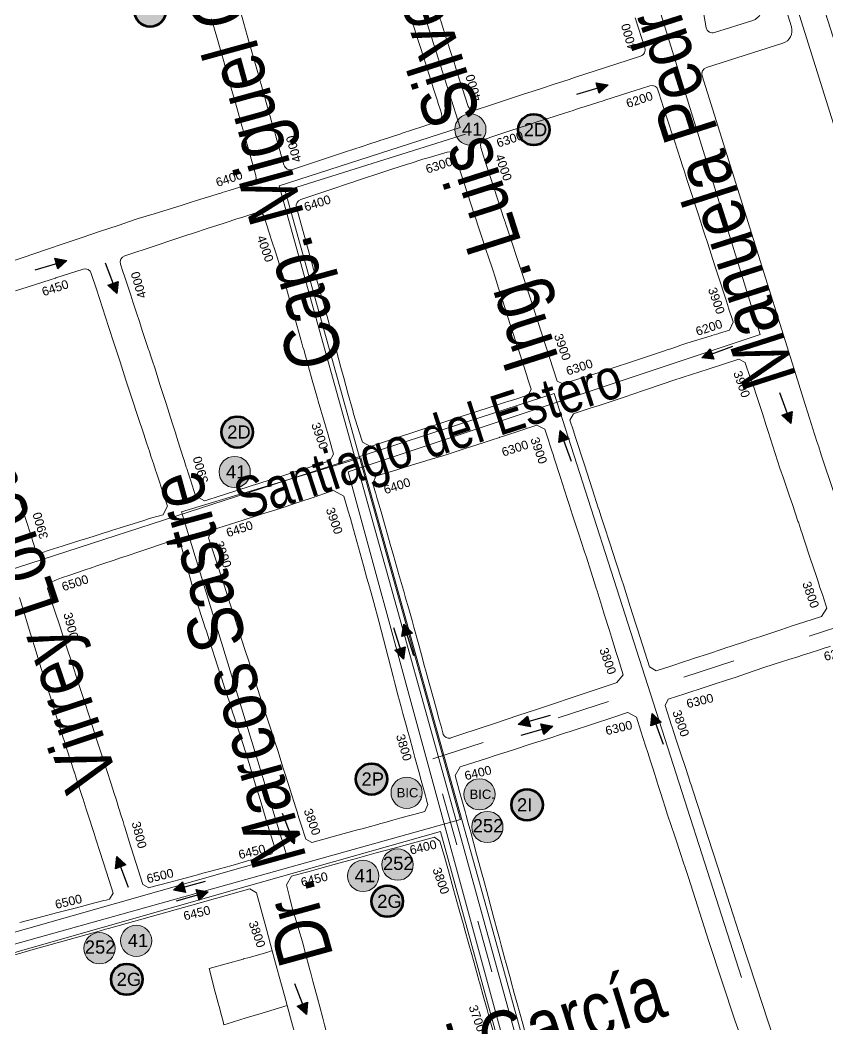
# Model space of a CAD drawing. Header units: millimetres. Extents: x 11558 to 23675, y 49449 to 61482.
# Drawn here: x 14321.8 to 14689.2, y 57278.1 to 57735.1 of the extents above; entities that cross this region are included whole.
import ezdxf

# ---------------------------------------------------------------- set-up
doc = ezdxf.new("R2010")
doc.units = ezdxf.units.MM
doc.linetypes.add('ACAD_ISO03W100', pattern=[30, 12, -18])
for name, color, linetype in [('0. plano base - nombres calles', 22, 'Continuous'), ('0. Plano Base - PLANO', 254, 'Continuous'), ('0. Plano base - sentido calles', 253, 'Continuous'), ('0. vias del tren', 252, 'VÍAS'), ('0.BARRIOS - DIVISIÓN', 12, 'ACAD_ISO03W100'), ('7. puesta en valor CC la lucila', 212, 'Continuous'), ('numeración', 7, 'Continuous')]:
    doc.layers.add(name, color=color, linetype=linetype)
for name, color, linetype, true_color in [('Linea 175', 7, 'Continuous', 0x1090da), ('Linea 252', 7, 'Continuous', 0x0d2f78), ('Linea 41 Munro', 7, 'Continuous', 0xa3a300), ('Linea 41 San Cristobal', 7, 'Continuous', 0xe67300)]:
    doc.layers.add(name, color=color, linetype=linetype, true_color=true_color)
doc.layers.add('Linea Bicentenario Original', color=7, linetype='Continuous', true_color=0x0000cc, transparency=0.5)
doc.layers.get('7. puesta en valor CC la lucila').off()
doc.styles.get("Standard").update_dxf_attribs({"font": 'arial.ttf'})
doc.linetypes.add('VÍAS', pattern='A,0.15,[130,ltypeshp.shx,S=0.25,R=0,X=0,Y=0],0.15', length=0.3)

# ---------------------------------------------------------------- blocks, each defined once
blk = doc.blocks.new('MANZANAS')
at = {"layer": '0. Plano Base - PLANO', "color": 0, "linetype": 'Continuous', "lineweight": 5}
for points in [[(5633372.49, 6179342.41), (5633673.31, 6179040.13)], [(5633779.68, 6178720.3), (5633749.08, 6178750.33), (5633731.1, 6178767.97), (5633724.76, 6178774.21), (5633708.19, 6178790.49), (5633698.47, 6178800.1), (5633694.9, 6178803.62), (5633687.54, 6178810.9), (5633681.94, 6178816.41), (5633680.51, 6178817.81), (5633679.68, 6178818.62), (5633678.08, 6178820.19), (5633677.09, 6178821.16), (5633674.91, 6178823.3), (5633669.51, 6178828.59), (5633665.05, 6178832.95), (5633662.88, 6178835.07), (5633660.38, 6178837.52), (5633660.21, 6178837.69), (5633653.36, 6178844.4), (5633653.29, 6178847.54), (5633658.89, 6178853.25), (5633665.73, 6178860.21), (5633668.77, 6178863.31), (5633672.86, 6178867.48), (5633676.14, 6178870.81), (5633679.51, 6178874.35), (5633685.25, 6178880.4), (5633691.59, 6178886.78), (5633693.74, 6178888.94), (5633696.69, 6178891.9), (5633698.35, 6178893.58), (5633700.85, 6178896.09), (5633703.63, 6178898.89), (5633705.88, 6178901.16), (5633706.84, 6178902.12), (5633707.77, 6178903.06)], [(5633666.72, 6178681.75), (5633662.66, 6178686.11), (5633655.81, 6178693.48), (5633652.81, 6178696.72), (5633649.21, 6178700.62), (5633648.27, 6178701.64), (5633642.63, 6178707.76), (5633642.46, 6178707.94), (5633642.28, 6178708.13), (5633637.53, 6178713.28), (5633635.37, 6178715.63), (5633632.4, 6178718.85), (5633629.66, 6178721.83), (5633628.86, 6178722.69), (5633622.01, 6178730.14), (5633616.02, 6178736.67), (5633615.48, 6178737.25), (5633614.91, 6178737.86), (5633608.46, 6178744.88), (5633601.48, 6178752.48), (5633598.55, 6178755.67), (5633596.18, 6178758.25), (5633594.89, 6178759.65), (5633588.1, 6178766.98), (5633583.34, 6178772.11), (5633583.51, 6178776.62), (5633592.73, 6178785.94), (5633595.29, 6178788.53), (5633597.86, 6178791.13), (5633599.61, 6178792.9), (5633602.16, 6178795.47), (5633606.38, 6178799.74), (5633613.99, 6178807.44), (5633617.3, 6178810.79), (5633619.28, 6178812.79), (5633620.13, 6178813.64), (5633621.12, 6178814.66), (5633627.97, 6178821.69), (5633634.74, 6178828.64), (5633639.7, 6178833.75), (5633639.76, 6178833.75), (5633644.2, 6178833.72), (5633644.25, 6178833.72), (5633648.98, 6178828.99), (5633654.01, 6178823.98), (5633656.2, 6178821.81), (5633659.17, 6178818.86), (5633661.89, 6178816.14), (5633666.61, 6178811.45), (5633667.05, 6178811.02), (5633670.13, 6178807.95), (5633672.3, 6178805.8), (5633674.75, 6178803.36), (5633677.35, 6178800.77), (5633684.68, 6178793.66), (5633691.64, 6178786.9), (5633692.76, 6178785.82), (5633696.41, 6178782.28), (5633698.89, 6178779.87), (5633720.55, 6178758.32), (5633747.91, 6178731.66), (5633756.07, 6178724.12)], [(5633370.13, 6178752.53), (5633375.85, 6178746.68), (5633378.56, 6178743.91), (5633382.15, 6178740.24), (5633388.18, 6178734.13), (5633391.26, 6178731.05), (5633391.72, 6178730.59), (5633394.43, 6178727.88), (5633400.53, 6178721.77), (5633403.16, 6178719.15), (5633406.44, 6178715.86), (5633412.69, 6178709.6), (5633416.46, 6178705.86), (5633416.55, 6178705.78), (5633418.83, 6178703.52), (5633421.43, 6178700.95), (5633424.92, 6178697.5), (5633428.81, 6178693.66), (5633428.92, 6178693.55), (5633430.96, 6178691.53), (5633431.3, 6178691.19), (5633437.53, 6178685.04), (5633438.05, 6178684.52), (5633441.45, 6178681.15), (5633443.49, 6178679.14), (5633449.69, 6178673.01), (5633451.97, 6178670.76), (5633455.8, 6178666.97), (5633462.86, 6178659.99), (5633469.96, 6178652.97), (5633469.72, 6178649.75), (5633468.83, 6178648.95), (5633468.53, 6178648.68), (5633467.73, 6178647.95), (5633462.88, 6178643.58), (5633459.96, 6178640.94), (5633457.73, 6178638.92), (5633451.17, 6178633.01), (5633444.74, 6178627.2), (5633438.46, 6178621.52)], [(5633586.08, 6178640.59), (5633582.82, 6178644.16), (5633580.78, 6178646.39), (5633577.11, 6178650.42), (5633574.37, 6178653.42), (5633571.31, 6178656.77), (5633569.04, 6178659.26), (5633566.51, 6178662.04), (5633565.38, 6178663.27), (5633559.48, 6178669.75), (5633557.68, 6178671.72), (5633555.47, 6178674.14), (5633553.67, 6178675.97), (5633549.92, 6178679.77), (5633547.83, 6178681.89), (5633546.52, 6178683.22), (5633541.49, 6178688.83), (5633538.14, 6178692.57), (5633538.36, 6178697.12), (5633542.13, 6178700.63), (5633544.53, 6178702.85), (5633548.55, 6178706.59), (5633552.65, 6178710.41), (5633555.23, 6178712.81), (5633561.14, 6178718.31), (5633567.65, 6178724.36), (5633573.87, 6178730.06), (5633587.92, 6178742.94), (5633590.97, 6178742.4), (5633594.46, 6178738.68), (5633594.85, 6178738.26), (5633600.58, 6178732.17), (5633606.58, 6178725.79), (5633612.38, 6178719.61), (5633618.33, 6178713.27), (5633619.28, 6178712.26), (5633624.22, 6178707.01), (5633626.87, 6178704.16), (5633630.25, 6178700.52), (5633633.42, 6178697.11), (5633636.26, 6178694.05), (5633636.49, 6178693.8), (5633641.66, 6178688.24), (5633645.28, 6178684.35), (5633647.78, 6178681.65), (5633648.15, 6178681.26), (5633651.9, 6178677.22)], [(5633438.98, 6178603.29), (5633449.42, 6178613.41), (5633472.19, 6178634.69), (5633474.35, 6178636.71), (5633475.46, 6178637.75), (5633504.2, 6178664.61), (5633524.19, 6178683.3), (5633527.73, 6178683.12), (5633539.71, 6178670.12), (5633546.24, 6178663.05), (5633545.65, 6178662.46), (5633544.42, 6178661.24), (5633538.3, 6178655.54), (5633536.36, 6178653.73), (5633536.19, 6178653.57), (5633524.42, 6178642.61), (5633530.61, 6178635.79), (5633530.7, 6178635.7), (5633533.85, 6178632.23), (5633535.39, 6178630.54), (5633536.41, 6178629.41), (5633539.3, 6178626.23), (5633541.22, 6178624.12), (5633542.22, 6178623.01), (5633543.29, 6178624.06), (5633549.82, 6178630.49), (5633555.21, 6178635.79), (5633563.68, 6178644.13), (5633588.89, 6178616.79)]]:
    blk.add_lwpolyline(points, dxfattribs=at)
for points in [[(5633676.89, 6178965.76), (5633663.81, 6178978.32), (5633661.18, 6178980.94), (5633659.32, 6178982.79), (5633657.5, 6178984.61), (5633656.85, 6178985.26), (5633651.39, 6178990.7), (5633644.67, 6178997.41), (5633638.53, 6179003.53), (5633536.33, 6179106.24, -0.412875), (5633536.33, 6179110.47), (5633562.08, 6179136.34, 0.412875), (5633562.09, 6179144.8), (5633369.03, 6179338.8)], [(5633466.31, 6179226.87), (5633545.11, 6179147.69, -0.412875), (5633545.11, 6179139.22), (5633532.3, 6179126.35, -0.442118), (5633527.86, 6179126.55), (5633504.14, 6179157.61, 0.013452), (5633466.16, 6179203.54, -0.384066), (5633466.32, 6179226.89)], [(5633497.07, 6179115.64), (5633507.31, 6179105.6, -0.41455), (5633507.35, 6179101.35), (5633499.34, 6179093.2), (5633485.15, 6179078.76), (5633483.36, 6179076.94), (5633478.07, 6179071.55), (5633474.81, 6179068.24), (5633471.01, 6179064.37), (5633468.46, 6179061.77), (5633464, 6179057.23), (5633456.96, 6179050.06), (5633452.18, 6179045.2, -0.415719), (5633447.93, 6179045.18), (5633442.3, 6179050.76), (5633439.63, 6179053.41), (5633438.93, 6179054.11), (5633435.33, 6179057.68), (5633432.62, 6179060.38), (5633431.34, 6179061.65), (5633425.13, 6179067.81), (5633422.22, 6179070.7), (5633419.63, 6179073.27), (5633417.74, 6179075.14)], [(5633406.36, 6179068.87), (5633409.65, 6179065.59), (5633414.96, 6179060.3), (5633416.95, 6179058.32), (5633419.12, 6179056.15), (5633422.99, 6179052.3), (5633425.16, 6179050.14), (5633428.68, 6179046.63), (5633430.25, 6179045.07), (5633432.37, 6179042.96), (5633435.04, 6179040.3), (5633435.21, 6179040.13), (5633437.86, 6179037.49), (5633438.95, 6179036.4, -0.411228), (5633438.98, 6179032.18), (5633434.21, 6179027.29), (5633427.27, 6179020.18), (5633426.84, 6179019.74), (5633420.6, 6179013.35), (5633420.16, 6179012.9), (5633419.22, 6179011.94), (5633416.08, 6179008.72), (5633414.2, 6179006.79), (5633413.87, 6179006.46), (5633408.28, 6179000.73), (5633390.53, 6178982.55, -0.426585), (5633386.2, 6178982.59), (5633376.08, 6178993.34), (5633374.83, 6178994.66), (5633372.9, 6178996.72), (5633370.47, 6178999.3), (5633365.22, 6179004.88), (5633365.07, 6179005.04), (5633363.5, 6179006.71), (5633358.24, 6179012.29), (5633357.79, 6179012.77), (5633355.13, 6179015.59), (5633351.1, 6179019.87), (5633344.26, 6179027.14), (5633340.31, 6179031.33), (5633337.27, 6179034.56)], [(5633326.35, 6179026.43), (5633333.03, 6179019.32), (5633340.2, 6179011.69), (5633341.75, 6179010.04), (5633342.63, 6179009.11), (5633348.05, 6179003.35), (5633348.51, 6179002.86), (5633353.57, 6178997.47), (5633361.04, 6178989.53), (5633364.27, 6178986.1), (5633367.07, 6178983.11), (5633377.09, 6178972.46, -0.407046), (5633377.01, 6178968.27), (5633369.43, 6178960.77), (5633367.1, 6178958.48), (5633366.66, 6178958.04), (5633365.76, 6178957.16), (5633363.25, 6178954.68), (5633360.97, 6178952.42), (5633358.4, 6178949.88), (5633356.23, 6178947.74), (5633353.51, 6178945.06), (5633350.22, 6178941.81), (5633343.98, 6178935.64), (5633338.65, 6178930.38), (5633337.95, 6178929.7), (5633331.89, 6178923.44), (5633325.74, 6178917.04), (5633319.98, 6178911.05), (5633313.97, 6178904.79), (5633308.03, 6178898.61), (5633299.96, 6178890.21), (5633297.61, 6178887.76, -0.417509)], [(5633304.2, 6178875.48), (5633310.22, 6178881.55), (5633316.17, 6178887.55), (5633317.64, 6178889.03), (5633317.77, 6178889.17), (5633326.93, 6178898.41, -0.41314), (5633331.17, 6178898.44), (5633336.53, 6178893.16), (5633342.9, 6178886.89), (5633349.21, 6178880.68), (5633355.22, 6178874.77), (5633361.3, 6178868.79), (5633367.51, 6178862.68), (5633373.74, 6178856.59), (5633380, 6178850.48), (5633386.11, 6178844.51), (5633389.04, 6178841.64), (5633392.22, 6178838.54), (5633393.19, 6178837.59), (5633395.55, 6178835.29), (5633395.71, 6178835.13), (5633398.75, 6178832.16), (5633399, 6178831.92), (5633401.69, 6178829.29), (5633404.87, 6178826.19), (5633410.73, 6178820.46), (5633410.73, 6178818.55), (5633410.72, 6178816.12), (5633408.98, 6178814.47), (5633406.36, 6178811.99), (5633403.47, 6178809.09), (5633399.48, 6178805.1), (5633396.19, 6178801.81), (5633393.2, 6178798.83), (5633392.34, 6178797.97), (5633390.4, 6178796.03), (5633387.41, 6178793.04), (5633384.1, 6178789.73), (5633382.95, 6178788.58), (5633381.14, 6178786.77), (5633376.64, 6178782.28), (5633372.25, 6178777.88), (5633369.68, 6178775.32), (5633366.37, 6178775.4), (5633366.23, 6178775.53), (5633360.11, 6178781.61), (5633357.67, 6178784.03), (5633355.01, 6178786.67), (5633354.45, 6178787.22), (5633347.94, 6178793.68)]]:
    blk.add_lwpolyline(points, format="xyb", dxfattribs=at)
at = {"layer": '0. Plano Base - PLANO', "color": 0, "linetype": 'VÍAS', "lineweight": 5, "ltscale": 4}
blk.add_lwpolyline([(5633388.52, 6179341.14), (5633762.29, 6178968.93), (5633907.74, 6178824.08, 0.101414), (5634041.43, 6178736.27, 0.02138), (5634206.89, 6178678.43), (5634893.93, 6178556.15), (5635133.92, 6178513.7), (5635205.77, 6178500.27), (5635240.71, 6178490.73, -0.077062), (5635332.82, 6178449.54, 0.007448), (5635396.46, 6178409.69, -0.001689), (5635684.68, 6178233.8), (5636187.35, 6177915.58), (5636597.71, 6177655.71)], format="xyb", dxfattribs=at)
at = {"layer": '0. Plano Base - PLANO', "color": 0, "linetype": 'Continuous', "lineweight": 5}
for points in [[(5633521.45, 6179091.32), (5633525.91, 6179086.92), (5633526.37, 6179086.46), (5633532.67, 6179080.25), (5633536.53, 6179076.45), (5633538.78, 6179074.23), (5633545.15, 6179067.94), (5633547.3, 6179065.82), (5633548.52, 6179064.62), (5633551.93, 6179061.26), (5633559.04, 6179054.24), (5633560.25, 6179053.06), (5633563.31, 6179050.04), (5633566.46, 6179046.93), (5633568.73, 6179044.69), (5633570.78, 6179042.67), (5633573.04, 6179040.45), (5633575.9, 6179037.62), (5633578.87, 6179034.69), (5633582.31, 6179031.3), (5633584.68, 6179028.96), (5633592.96, 6179020.8), (5633594.84, 6179018.95), (5633595.69, 6179018.11), (5633600.35, 6179013.51), (5633600.45, 6179013.42), (5633600.69, 6179009.33), (5633599.59, 6179008.24), (5633597, 6179005.7), (5633596.77, 6179005.47), (5633596.27, 6179004.98), (5633594.73, 6179003.48), (5633594.52, 6179003.27), (5633586.25, 6178995.14), (5633584.26, 6178993.09), (5633582.44, 6178991.21), (5633580.83, 6178989.55), (5633579.63, 6178988.3), (5633578.13, 6178986.76), (5633570.12, 6178978.49), (5633568.71, 6178977.03), (5633566.11, 6178974.35), (5633563.32, 6178971.47), (5633560.97, 6178969.04), (5633557.59, 6178965.55), (5633554.53, 6178962.47), (5633544.57, 6178952.78), (5633541.75, 6178952.64), (5633533.78, 6178960.54), (5633524.97, 6178969.26), (5633516.17, 6178977.92), (5633500.31, 6178993.41), (5633493.67, 6178999.89), (5633488.56, 6179004.89), (5633488.31, 6179005.14), (5633487.7, 6179005.73), (5633485.86, 6179007.52), (5633483.45, 6179009.88), (5633481.24, 6179012.04), (5633474.3, 6179018.83), (5633468.75, 6179024.24), (5633466.72, 6179026.23), (5633464.93, 6179028.02), (5633461.99, 6179030.98, -0.408244), (5633461.95, 6179035.17), (5633464.87, 6179038.2), (5633467.84, 6179041.29), (5633470.27, 6179043.81), (5633476.54, 6179050.16), (5633479.41, 6179053.06), (5633482.69, 6179056.37), (5633488.58, 6179062.33), (5633491.48, 6179065.27), (5633492.25, 6179066.05), (5633493.99, 6179067.81), (5633495.19, 6179069.02), (5633501.9, 6179075.81), (5633502.15, 6179076.06), (5633504.58, 6179078.52), (5633510.9, 6179084.91), (5633511.23, 6179085.25), (5633511.62, 6179085.64), (5633517.21, 6179091.29, -0.413817)], [(5633400.21, 6178972.21), (5633412.25, 6178984.64), (5633414.83, 6178987.31), (5633416.43, 6178988.95), (5633417.56, 6178990.13), (5633418.53, 6178991.12), (5633421.53, 6178994.21), (5633422.52, 6178995.24), (5633424.56, 6178997.34), (5633427.67, 6179000.42), (5633430.7, 6179003.49), (5633435.89, 6179008.78), (5633436.8, 6179009.7), (5633441.09, 6179014.06), (5633442.91, 6179015.8), (5633449.41, 6179022.02, -0.4044), (5633453.58, 6179022), (5633462.4, 6179013.38), (5633473.66, 6179002.38), (5633475.59, 6179000.49), (5633477.12, 6178999.01), (5633479.83, 6178996.36), (5633486.13, 6178990.21), (5633487.76, 6178988.62), (5633492.48, 6178984), (5633494.91, 6178981.6), (5633498.62, 6178977.93), (5633501.63, 6178974.96), (5633504.86, 6178971.76), (5633511.06, 6178965.63), (5633514, 6178962.71), (5633518.06, 6178958.7), (5633520.65, 6178956.13), (5633527.98, 6178948.89), (5633529.6, 6178947.29), (5633533.02, 6178943.9), (5633533.11, 6178941.04), (5633528.51, 6178936.42), (5633526.51, 6178934.4), (5633525.1, 6178932.98), (5633522.41, 6178930.28), (5633510.45, 6178918.17), (5633504.03, 6178911.61), (5633480.09, 6178887.15), (5633476.02, 6178887.15), (5633475, 6178888.17), (5633466.45, 6178896.81), (5633465.39, 6178897.97), (5633459.84, 6178903.98), (5633454.99, 6178909.24), (5633451.69, 6178912.82), (5633449.21, 6178915.5), (5633446.35, 6178918.6), (5633443.25, 6178921.97), (5633431.48, 6178934.72), (5633427.88, 6178938.56), (5633425.49, 6178941.05), (5633419.24, 6178947.53), (5633419.07, 6178947.71), (5633413.67, 6178953.52), (5633409.04, 6178958.52), (5633400.16, 6178968.09, -0.398616)], [(5633389.17, 6178957.43), (5633392.9, 6178953.71), (5633393.43, 6178953.19), (5633394.86, 6178951.77), (5633397.29, 6178949.35), (5633400.95, 6178945.7), (5633404.25, 6178942.42), (5633407.27, 6178939.41), (5633408.79, 6178937.9), (5633413.13, 6178933.27), (5633419.06, 6178926.95), (5633424.94, 6178920.69), (5633430.81, 6178914.45), (5633432.05, 6178913.12), (5633432.84, 6178912.29), (5633434.95, 6178910.04), (5633436.69, 6178908.18), (5633438.45, 6178906.3), (5633442.75, 6178901.73), (5633448.75, 6178895.36), (5633449.61, 6178894.45), (5633452.5, 6178891.41), (5633454.69, 6178889.12), (5633460.58, 6178882.93), (5633466.83, 6178876.35), (5633466.82, 6178872.85), (5633459.63, 6178865.72), (5633458.88, 6178864.98), (5633458.28, 6178864.39), (5633456.95, 6178863.07), (5633452.57, 6178858.68), (5633450.87, 6178856.96), (5633446.63, 6178852.68), (5633442.85, 6178848.85), (5633440.55, 6178846.53), (5633434.79, 6178840.72), (5633428.76, 6178834.62), (5633426, 6178831.83), (5633424.67, 6178830.49), (5633424.53, 6178830.35), (5633419.82, 6178830.55), (5633416.21, 6178834.13), (5633414.43, 6178835.9), (5633412.79, 6178837.53), (5633412.39, 6178837.93), (5633410.58, 6178839.72), (5633410.1, 6178840.19), (5633407.73, 6178842.54), (5633407.17, 6178843.1), (5633401.24, 6178849), (5633398.53, 6178851.71), (5633395.09, 6178855.14), (5633388.64, 6178861.58), (5633382.5, 6178867.71), (5633376.56, 6178873.58), (5633374.2, 6178875.89), (5633372.84, 6178877.22), (5633370.72, 6178879.28), (5633370.23, 6178879.77), (5633364.07, 6178885.77), (5633360.36, 6178889.4), (5633358.03, 6178891.68), (5633354.28, 6178895.34), (5633353.95, 6178895.66), (5633351.63, 6178897.92), (5633345.42, 6178903.99), (5633343.49, 6178905.88), (5633340.99, 6178908.32, -0.413908), (5633340.94, 6178912.56), (5633351.12, 6178923.01), (5633357.07, 6178929.11), (5633357.71, 6178929.77), (5633359.71, 6178931.83), (5633362.4, 6178934.58), (5633363.24, 6178935.44), (5633369.17, 6178941.5), (5633371.72, 6178944.08), (5633374.28, 6178946.66), (5633375.25, 6178947.65), (5633378.15, 6178950.58), (5633379.23, 6178951.67), (5633380.54, 6178952.99), (5633384.92, 6178957.42, -0.415129)]]:
    blk.add_lwpolyline(points, format="xyb", close=True, dxfattribs=at)
for points in [[(5633647.08, 6178861.12), (5633642.51, 6178856.44), (5633639, 6178856.71), (5633636.79, 6178858.91), (5633626.32, 6178869.39), (5633624.2, 6178871.51), (5633618.52, 6178877.06), (5633615.7, 6178879.92), (5633611.26, 6178884.29), (5633609.65, 6178885.88), (5633603.34, 6178892.1), (5633597.34, 6178898.01), (5633590.83, 6178904.42), (5633587.76, 6178907.44), (5633585.82, 6178909.35), (5633584.96, 6178910.21), (5633578.82, 6178916.25), (5633570.41, 6178924.56), (5633560.76, 6178934.09), (5633558.82, 6178936.01), (5633555.12, 6178939.66), (5633555.28, 6178942.94), (5633556.09, 6178943.76), (5633561.53, 6178949.33), (5633563.48, 6178951.32), (5633572.18, 6178960.29), (5633578.56, 6178966.96), (5633585.45, 6178974.16), (5633588.34, 6178977.09), (5633591.8, 6178980.6), (5633597.49, 6178986.36), (5633600.28, 6178989.19), (5633604.77, 6178993.73), (5633610.5, 6178999.54), (5633613.82, 6178999.54), (5633613.91, 6178999.45), (5633618.97, 6178994.66), (5633619.93, 6178993.76), (5633622.43, 6178991.39), (5633625.34, 6178988.63), (5633631.46, 6178982.58), (5633635.49, 6178978.59), (5633637.51, 6178976.59), (5633649.97, 6178964.26), (5633653.48, 6178960.95), (5633656.23, 6178958.36), (5633659.76, 6178955.03), (5633662.66, 6178952.25), (5633668.35, 6178946.72), (5633668.77, 6178946.3), (5633669.07, 6178946.02), (5633671.37, 6178943.78), (5633672.65, 6178942.53), (5633674.87, 6178940.38), (5633681.06, 6178934.35), (5633687.43, 6178928.16), (5633688.49, 6178927.13), (5633689.9, 6178925.75), (5633691.16, 6178924.53), (5633693.61, 6178922.14), (5633697.22, 6178918.64), (5633698.23, 6178917.66), (5633697.87, 6178913.11), (5633691.93, 6178907.08), (5633688.06, 6178903.16), (5633684.26, 6178899.26), (5633682.2, 6178897.15), (5633679.9, 6178894.79), (5633677.52, 6178892.35), (5633674.63, 6178889.39), (5633671.4, 6178886.08), (5633668.31, 6178882.91), (5633667.93, 6178882.51), (5633665.49, 6178880.01), (5633665.24, 6178879.76), (5633659.35, 6178873.72), (5633655.67, 6178869.94), (5633653.15, 6178867.35), (5633652.35, 6178866.53)], [(5633572.19, 6178785.69), (5633571.71, 6178785.65), (5633570.75, 6178785.8), (5633569.88, 6178786.24), (5633569.42, 6178786.74), (5633567.31, 6178789.01), (5633564.91, 6178791.59), (5633563.47, 6178793.13), (5633559.14, 6178797.79), (5633553.4, 6178803.96), (5633549.88, 6178807.79), (5633547.38, 6178810.51), (5633545.57, 6178812.48), (5633543.2, 6178815.06), (5633541.25, 6178817.19), (5633535.56, 6178823.37), (5633533.44, 6178825.61), (5633529.64, 6178829.63), (5633525.74, 6178833.76), (5633525.66, 6178833.84), (5633523.91, 6178835.69), (5633523.52, 6178836.11), (5633518.16, 6178841.77), (5633517.7, 6178842.25), (5633511.83, 6178848.46), (5633509.4, 6178851.03), (5633498.11, 6178862.96), (5633497.72, 6178863.37), (5633495.96, 6178865.23), (5633493.84, 6178867.47), (5633492.18, 6178869.23), (5633491.9, 6178869.52), (5633488.85, 6178872.75), (5633488.59, 6178876.32), (5633489.96, 6178877.66), (5633491.84, 6178879.5), (5633493.87, 6178881.5), (5633500.67, 6178888.18), (5633506.96, 6178894.36), (5633511.3, 6178898.61), (5633513.07, 6178900.35), (5633519.13, 6178906.5), (5633522.43, 6178909.85), (5633525.46, 6178912.93), (5633527.56, 6178915.06), (5633530.31, 6178917.85), (5633530.41, 6178917.95), (5633531.33, 6178918.89), (5633538.18, 6178925.84), (5633539.72, 6178927.4), (5633540.46, 6178928.16), (5633542.8, 6178930.53), (5633546.88, 6178930.68), (5633547.85, 6178929.73), (5633550.98, 6178926.64), (5633551.83, 6178925.8), (5633554.29, 6178923.37), (5633555.53, 6178922.15), (5633556.7, 6178921), (5633562.97, 6178914.81), (5633570.44, 6178907.45), (5633572.51, 6178905.41), (5633576.13, 6178901.84), (5633579.93, 6178898.09), (5633582.32, 6178895.74), (5633588.71, 6178889.47), (5633590.61, 6178887.72), (5633595.29, 6178883), (5633600.97, 6178877.29), (5633601.85, 6178876.4), (5633604.13, 6178874.1), (5633605.88, 6178872.33), (5633607.01, 6178871.2), (5633609.67, 6178868.51), (5633615.14, 6178863), (5633617.38, 6178860.75), (5633622.52, 6178855.57), (5633624.59, 6178853.48), (5633630.01, 6178848.03), (5633629.14, 6178843.54), (5633628.93, 6178843.32), (5633626.25, 6178840.57), (5633620.18, 6178834.32), (5633613.91, 6178827.84), (5633607.98, 6178821.7), (5633602.29, 6178815.81), (5633596.09, 6178809.44), (5633588.64, 6178801.77), (5633582.85, 6178795.82), (5633577.08, 6178789.87), (5633574.03, 6178786.73), (5633573.54, 6178786.23), (5633572.67, 6178785.8)], [(5633550.7, 6178725.39), (5633539.52, 6178715.02), (5633536.44, 6178715.08), (5633531.16, 6178720.3), (5633529.11, 6178722.35), (5633527.1, 6178724.35), (5633524.76, 6178726.68), (5633524.66, 6178726.78), (5633524.32, 6178727.12), (5633521.15, 6178730.29), (5633518.6, 6178732.83), (5633512.43, 6178738.99), (5633506.43, 6178744.98), (5633503.15, 6178748.23), (5633500.21, 6178751.12), (5633497.85, 6178753.44), (5633494.07, 6178757.16), (5633487.77, 6178763.37), (5633481.69, 6178769.35), (5633475.62, 6178775.34), (5633472.32, 6178778.58), (5633471.36, 6178779.53), (5633469.22, 6178781.63), (5633465.33, 6178785.47), (5633463.25, 6178787.52), (5633460.98, 6178789.75), (5633456.97, 6178793.7), (5633454.41, 6178796.22), (5633451.64, 6178798.95), (5633450.84, 6178799.74), (5633447.47, 6178803.05), (5633444.54, 6178805.95), (5633440.84, 6178809.58), (5633438.02, 6178812.36), (5633433.96, 6178816.37), (5633433.46, 6178820.05), (5633442.03, 6178828.61), (5633444.2, 6178830.77), (5633450.42, 6178836.97), (5633456.64, 6178843.17), (5633462.25, 6178848.99), (5633468.62, 6178855.59), (5633471.13, 6178858.2), (5633474.48, 6178861.67), (5633479.8, 6178861.42), (5633484.67, 6178856.41), (5633487.09, 6178853.92), (5633490.75, 6178850.03), (5633496.49, 6178843.85), (5633502.29, 6178837.61), (5633506.35, 6178833.25), (5633509.11, 6178830.27), (5633514.15, 6178824.85), (5633520.11, 6178818.44), (5633525.82, 6178812.13), (5633531.49, 6178805.81), (5633537.53, 6178799.07), (5633539.59, 6178796.77), (5633543.24, 6178792.7), (5633547.11, 6178788.51), (5633549.26, 6178786.19), (5633552.95, 6178782.19), (5633554.97, 6178780), (5633557.11, 6178777.69), (5633560.79, 6178773.7), (5633563.29, 6178770.99), (5633565.52, 6178768.58), (5633567.81, 6178766.1), (5633568.13, 6178765.75), (5633569.5, 6178764.27), (5633570.67, 6178763), (5633574.41, 6178758.95), (5633575.59, 6178757.67), (5633576.87, 6178756.28), (5633577.38, 6178755.73), (5633578.39, 6178754.64), (5633578.56, 6178751.23), (5633577.3, 6178750.06), (5633574.79, 6178747.73), (5633572.49, 6178745.59), (5633569.99, 6178743.28), (5633567.53, 6178740.99), (5633565.2, 6178738.84), (5633562.97, 6178736.77), (5633562.73, 6178736.55), (5633556.9, 6178731.13), (5633555.35, 6178729.7)], [(5633483.42, 6178662.75), (5633483.19, 6178662.55), (5633480.11, 6178662.6), (5633472.99, 6178669.74), (5633467.75, 6178675), (5633467.02, 6178675.73), (5633460.74, 6178682.03), (5633460.23, 6178682.55), (5633458.92, 6178683.85), (5633456.34, 6178686.45), (5633455.01, 6178687.78), (5633454.51, 6178688.28), (5633451.75, 6178691.05), (5633449.1, 6178693.71), (5633448.3, 6178694.51), (5633445.47, 6178697.33), (5633442.35, 6178700.42), (5633436.07, 6178706.59), (5633433.76, 6178708.86), (5633431.32, 6178711.27), (5633429.9, 6178712.65), (5633423.69, 6178718.76), (5633417.07, 6178725.27), (5633411.31, 6178730.92), (5633405.22, 6178736.91), (5633399.1, 6178742.93), (5633396.01, 6178745.96), (5633395.63, 6178746.34), (5633392.68, 6178749.24), (5633386.58, 6178755.23), (5633379.64, 6178762.06), (5633379.37, 6178765.09), (5633381.37, 6178767.41), (5633383.02, 6178769.33), (5633385.76, 6178772.18), (5633390.52, 6178777.13), (5633393.26, 6178779.98), (5633394.44, 6178781.22), (5633396.68, 6178783.55), (5633400.46, 6178787.49), (5633402.63, 6178789.75), (5633404.79, 6178792), (5633408.74, 6178796.11), (5633419.55, 6178807.37), (5633424.59, 6178807.35), (5633431.15, 6178800.31), (5633434.96, 6178796.21), (5633437.29, 6178793.7), (5633441.97, 6178788.68), (5633443.13, 6178787.54), (5633449.38, 6178781.41), (5633451.51, 6178779.3), (5633452.66, 6178778.17), (5633455.58, 6178775.29), (5633461.89, 6178769.06), (5633464.09, 6178766.89), (5633467.93, 6178763.1), (5633468.84, 6178762.2), (5633473.89, 6178757.21), (5633476.5, 6178754.64), (5633480.5, 6178750.69), (5633481.06, 6178750.14), (5633488.71, 6178742.59), (5633495.87, 6178735.52), (5633498.66, 6178732.66), (5633504.65, 6178726.54), (5633507.85, 6178723.27), (5633510.73, 6178720.32), (5633517.83, 6178713.06), (5633525.63, 6178705.08), (5633525.71, 6178702), (5633520.37, 6178696.93), (5633518.82, 6178695.47), (5633517.7, 6178694.4), (5633514.39, 6178691.25), (5633511.65, 6178688.67), (5633508.2, 6178685.5), (5633505.17, 6178682.72), (5633501.97, 6178679.78), (5633500.1, 6178678.06), (5633499.23, 6178677.27), (5633495.3, 6178673.66), (5633490.16, 6178668.94)], [(5633543.29, 6178624.06), (5633542.22, 6178623.01), (5633541.22, 6178624.12), (5633539.3, 6178626.23), (5633536.41, 6178629.41), (5633535.39, 6178630.54), (5633533.85, 6178632.23), (5633530.7, 6178635.7), (5633530.61, 6178635.79), (5633524.42, 6178642.61), (5633536.19, 6178653.57), (5633536.36, 6178653.73), (5633538.3, 6178655.54), (5633544.42, 6178661.24), (5633545.65, 6178662.46), (5633546.24, 6178663.05), (5633548.98, 6178660.07), (5633552.11, 6178656.67), (5633552.5, 6178656.25), (5633554.42, 6178654.17), (5633557.88, 6178650.41), (5633560.52, 6178647.56), (5633563.68, 6178644.13), (5633555.21, 6178635.79), (5633549.82, 6178630.49)]]:
    blk.add_lwpolyline(points, close=True, dxfattribs=at)
blk = doc.blocks.new('41 munro')
at = {"layer": 'Linea 41 Munro', "lineweight": 211, "true_color": 0xededed}
h = blk.add_hatch(color=7, dxfattribs=at)
h.dxf.hatch_style = 1
edge = h.paths.add_edge_path()
edge.add_arc((0, 0), 7.11, 0, 360)
at = {"layer": 'Linea 41 Munro', "lineweight": 9}
blk.add_circle((0, 0), 7.11, dxfattribs=at)
at = {"layer": 'Linea 41 Munro', "color": 188, "lineweight": 211, "true_color": 0x0a090b, "insert": (-3.86, 3.14), "char_height": 6, "attachment_point": 1}
blk.add_mtext_dynamic_manual_height_columns('{\\C256;41}', width=6.7534, gutter_width=12.5, heights=[0], dxfattribs=at)
blk = doc.blocks.new('41 san crist')
at = {"layer": 'Linea 41 San Cristobal', "lineweight": 211, "true_color": 0xededed}
h = blk.add_hatch(color=7, dxfattribs=at)
h.dxf.hatch_style = 1
edge = h.paths.add_edge_path()
edge.add_arc((0, 0), 7.11, 0, 360)
at = {"layer": 'Linea 41 San Cristobal', "lineweight": 9}
blk.add_circle((0, 0), 7.11, dxfattribs=at)
at = {"layer": 'Linea 41 San Cristobal', "color": 188, "lineweight": 211, "true_color": 0x0a090b, "insert": (-3.99, 3.09), "char_height": 6, "attachment_point": 1}
blk.add_mtext_dynamic_manual_height_columns('{\\C256;41}', width=12.6335, gutter_width=12.5, heights=[0], dxfattribs=at)
blk = doc.blocks.new('bic. original ida')
at = {"layer": 'Linea Bicentenario Original', "lineweight": 211, "true_color": 0xededed, "transparency": 33554674}
h = blk.add_hatch(color=7, dxfattribs=at)
h.dxf.hatch_style = 1
edge = h.paths.add_edge_path()
edge.add_arc((0, 0), 7.11, 0, 360)
at = {"layer": 'Linea Bicentenario Original', "color": 165, "lineweight": 9, "true_color": 0x5e67af}
blk.add_circle((0, 0), 7.11, dxfattribs=at)
at = {"layer": 'Linea Bicentenario Original', "color": 165, "lineweight": 15, "true_color": 0x5e67af, "insert": (-4.55, 2.15), "char_height": 4.25, "attachment_point": 1}
blk.add_mtext_dynamic_manual_height_columns('BIC.', width=16.4579, gutter_width=12.5, heights=[0], dxfattribs=at)
blk = doc.blocks.new('bic. original vuelta')
at = {"layer": 'Linea Bicentenario Original', "lineweight": 211, "true_color": 0xededed, "transparency": 33554674}
h = blk.add_hatch(color=7, dxfattribs=at)
h.dxf.hatch_style = 1
edge = h.paths.add_edge_path()
edge.add_arc((0, 0), 7.11, 0, 360)
at = {"layer": 'Linea Bicentenario Original', "color": 14, "lineweight": 15, "true_color": 0x8c0d0d}
blk.add_circle((0, 0), 7.11, dxfattribs=at)
at = {"layer": 'Linea Bicentenario Original', "color": 14, "lineweight": 15, "true_color": 0x8c0d0d, "insert": (-4.55, 2.15), "char_height": 4.25, "attachment_point": 1}
blk.add_mtext_dynamic_manual_height_columns('BIC.', width=16.4579, gutter_width=12.5, heights=[0], dxfattribs=at)
blk = doc.blocks.new('252')
at = {"layer": 'Linea 252', "lineweight": 211, "true_color": 0xededed}
h = blk.add_hatch(color=7, dxfattribs=at)
h.dxf.hatch_style = 1
edge = h.paths.add_edge_path()
edge.add_arc((0, 0), 7.11, 0, 360)
at = {"layer": 'Linea 252', "lineweight": 15}
blk.add_circle((0, 0), 7.11, dxfattribs=at)
at = {"layer": 'Linea 252', "lineweight": 211, "insert": (-6.68, 3.58), "char_height": 6, "attachment_point": 1}
blk.add_mtext_dynamic_manual_height_columns('252', width=22.4945, gutter_width=12.5, heights=[0], dxfattribs=at)

msp = doc.modelspace()

# ---------------------------------------------------------------- hatches: boundary and pattern name
at = {"layer": '0. Plano base - sentido calles', "linetype": 'Continuous', "lineweight": 25, "ltscale": 2, "true_color": 0x1a1a1a}
h = msp.add_hatch(color=250, dxfattribs=at)
h.dxf.hatch_style = 1
h.paths.add_polyline_path([(14589.35, 57705.63), (14583.85, 57706.62), (14584.55, 57704.22)])
h.paths.add_polyline_path([(14589.35, 57705.63), (14584.55, 57704.22), (14585.26, 57701.82)])
h = msp.add_hatch(color=250, dxfattribs=at)
h.dxf.hatch_style = 1
h.paths.add_polyline_path([(14343.04, 57625.81), (14337.54, 57626.79), (14338.25, 57624.39)])
h.paths.add_polyline_path([(14343.04, 57625.81), (14338.25, 57624.39), (14338.95, 57622)])
h = msp.add_hatch(color=250, dxfattribs=at)
h.dxf.hatch_style = 1
h.paths.add_polyline_path([(14365.79, 57610.71), (14366.34, 57616.27), (14364, 57615.38)])
h.paths.add_polyline_path([(14365.79, 57610.71), (14364, 57615.38), (14361.67, 57614.49)])
h = msp.add_hatch(color=250, dxfattribs=at)
h.dxf.hatch_style = 1
h.paths.add_polyline_path([(14631.86, 57581.48), (14637.42, 57580.88), (14636.55, 57583.22)])
h.paths.add_polyline_path([(14631.86, 57581.48), (14636.55, 57583.22), (14635.68, 57585.57)])
h = msp.add_hatch(color=250, dxfattribs=at)
h.dxf.hatch_style = 1
h.paths.add_polyline_path([(14672.34, 57551.6), (14672.98, 57557.15), (14670.63, 57556.3)])
h.paths.add_polyline_path([(14672.34, 57551.6), (14670.63, 57556.3), (14668.28, 57555.44)])
h = msp.add_hatch(color=250, dxfattribs=at)
h.dxf.hatch_style = 1
h.paths.add_polyline_path([(14567.52, 57548.5), (14566.87, 57542.95), (14569.22, 57543.8)])
h.paths.add_polyline_path([(14567.52, 57548.5), (14569.22, 57543.8), (14571.57, 57544.65)])
h = msp.add_hatch(color=250, dxfattribs=at)
h.dxf.hatch_style = 1
h.paths.add_polyline_path([(14496.37, 57460.3), (14495.5, 57454.78), (14497.88, 57455.53)])
h.paths.add_polyline_path([(14496.37, 57460.3), (14497.88, 57455.53), (14500.26, 57456.29)])
h = msp.add_hatch(color=250, dxfattribs=at)
h.dxf.hatch_style = 1
h.paths.add_polyline_path([(14496.14, 57444.49), (14497.01, 57450.01), (14494.62, 57449.25)])
h.paths.add_polyline_path([(14496.14, 57444.49), (14494.62, 57449.25), (14492.24, 57448.5)])
h = msp.add_hatch(color=250, dxfattribs=at)
h.dxf.hatch_style = 1
h.paths.add_polyline_path([(14548.4, 57414.75), (14553.88, 57413.69), (14553.21, 57416.09)])
h.paths.add_polyline_path([(14548.4, 57414.75), (14553.21, 57416.09), (14552.54, 57418.5)])
h = msp.add_hatch(color=250, dxfattribs=at)
h.dxf.hatch_style = 1
h.paths.add_polyline_path([(14609.33, 57419.68), (14608.69, 57414.13), (14611.04, 57414.98)])
h.paths.add_polyline_path([(14609.33, 57419.68), (14611.04, 57414.98), (14613.39, 57415.83)])
h = msp.add_hatch(color=250, dxfattribs=at)
h.dxf.hatch_style = 1
h.paths.add_polyline_path([(14564.19, 57413.96), (14558.7, 57415.03), (14559.37, 57412.62)])
h.paths.add_polyline_path([(14564.19, 57413.96), (14559.37, 57412.62), (14560.04, 57410.21)])
h = msp.add_hatch(color=250, dxfattribs=at)
h.dxf.hatch_style = 1
h.paths.add_polyline_path([(14446.4, 57360.41), (14446.95, 57365.98), (14444.62, 57365.09)])
h.paths.add_polyline_path([(14446.4, 57360.41), (14444.62, 57365.09), (14442.28, 57364.19)])
h = msp.add_hatch(color=250, dxfattribs=at)
h.dxf.hatch_style = 1
h.paths.add_polyline_path([(14365.77, 57354.65), (14365.22, 57349.09), (14367.55, 57349.98)])
h.paths.add_polyline_path([(14365.77, 57354.65), (14367.55, 57349.98), (14369.89, 57350.87)])
h = msp.add_hatch(color=250, dxfattribs=at)
h.dxf.hatch_style = 1
h.paths.add_polyline_path([(14391.57, 57339.38), (14397.06, 57338.31), (14396.39, 57340.72)])
h.paths.add_polyline_path([(14391.57, 57339.38), (14396.39, 57340.72), (14395.71, 57343.13)])
h = msp.add_hatch(color=250, dxfattribs=at)
h.dxf.hatch_style = 1
h.paths.add_polyline_path([(14407.36, 57338.59), (14401.87, 57339.66), (14402.55, 57337.25)])
h.paths.add_polyline_path([(14407.36, 57338.59), (14402.55, 57337.25), (14403.22, 57334.84)])
h = msp.add_hatch(color=250, dxfattribs=at)
h.dxf.hatch_style = 1
h.paths.add_polyline_path([(14451.99, 57282.88), (14452.54, 57288.44), (14450.2, 57287.55)])
h.paths.add_polyline_path([(14451.99, 57282.88), (14450.2, 57287.55), (14447.87, 57286.66)])
at = {"layer": 'Linea 175', "lineweight": 211, "true_color": 0xededed}
h = msp.add_hatch(color=7, dxfattribs=at)
h.dxf.hatch_style = 1
edge = h.paths.add_edge_path()
edge.add_arc((14380.91, 57739.15), 7.11, 0, 360)
h = msp.add_hatch(color=7, dxfattribs=at)
h.dxf.hatch_style = 1
edge = h.paths.add_edge_path()
edge.add_arc((14555.43, 57685.25), 7.11, 0, 360)
h = msp.add_hatch(color=7, dxfattribs=at)
h.dxf.hatch_style = 1
edge = h.paths.add_edge_path()
edge.add_arc((14420.56, 57547.75), 7.11, 0, 360)
h = msp.add_hatch(color=7, dxfattribs=at)
h.dxf.hatch_style = 1
edge = h.paths.add_edge_path()
edge.add_arc((14481.66, 57389.93), 7.11, 0, 360)
h = msp.add_hatch(color=7, dxfattribs=at)
h.dxf.hatch_style = 1
edge = h.paths.add_edge_path()
edge.add_arc((14552.39, 57378.2), 7.11, 0, 360)
h = msp.add_hatch(color=7, dxfattribs=at)
h.dxf.hatch_style = 1
edge = h.paths.add_edge_path()
edge.add_arc((14488.8, 57334.36), 7.11, 0, 360)
h = msp.add_hatch(color=7, dxfattribs=at)
h.dxf.hatch_style = 1
edge = h.paths.add_edge_path()
edge.add_arc((14370.27, 57298.86), 7.11, 0, 360)
at = {"layer": 'Linea 252', "lineweight": 100}
h = msp.add_hatch(dxfattribs=at)
h.set_pattern_fill('AR-HBONE', color=256)
h.set_pattern_definition([(45, (-430.22, 4328.03), (1e-14, 143.6841), [304.8, -101.6]), (135, (-358.37, 4399.87), (1e-14, 143.6841), [304.8, -101.6])])
h.paths.add_polyline_path([(14410.62, 57637.82, 1), (14418.99, 57637.82, 1)])
h.paths.add_polyline_path([(14411.25, 57635.18), (14419.29, 57635.18), (14419.29, 57640.34), (14411.25, 57640.34)], flags=9)
at = {"layer": 'Linea Bicentenario Original', "lineweight": 15, "true_color": 0x8c0d0d}
h = msp.add_hatch(dxfattribs=at)
h.set_pattern_fill('AR-HBONE', color=14)
h.set_pattern_definition([(45, (-344.84, 4074.26), (1e-14, 143.6841), [304.8, -101.6]), (135, (-273, 4146.1), (1e-14, 143.6841), [304.8, -101.6])])
h.paths.add_polyline_path([(14496, 57384.05, 1), (14504.37, 57384.05, 1)])
h.paths.add_polyline_path([(14496.62, 57381.41), (14504.67, 57381.41), (14504.67, 57386.56), (14496.62, 57386.56)], flags=9)
at = {"layer": 'Linea Bicentenario Original', "lineweight": 15, "true_color": 0x5e67af}
h = msp.add_hatch(dxfattribs=at)
h.set_pattern_fill('AR-HBONE', color=165)
h.set_pattern_definition([(45, (-315.27, 4072.57), (1e-14, 143.6841), [304.8, -101.6]), (135, (-243.42, 4144.42), (1e-14, 143.6841), [304.8, -101.6])])
h.paths.add_polyline_path([(14525.58, 57382.37, 1), (14533.94, 57382.37, 1)])
h.paths.add_polyline_path([(14526.2, 57379.73), (14534.24, 57379.73), (14534.24, 57384.88), (14526.2, 57384.88)], flags=9)

# ---------------------------------------------------------------- linework, layer by layer
at = {"layer": '0. Plano base - sentido calles', "color": 250, "linetype": 'Continuous', "lineweight": 25, "ltscale": 2, "true_color": 0x1a1a1a}
for points in [[(14574.96, 57701.39), (14589.35, 57705.63), (14585.26, 57701.82), (14583.85, 57706.62), (14589.35, 57705.63)], [(14328.66, 57621.56), (14343.04, 57625.81), (14338.95, 57622), (14337.54, 57626.79), (14343.04, 57625.81)], [(14360.43, 57624.72), (14365.79, 57610.71), (14361.67, 57614.49), (14366.34, 57616.27), (14365.79, 57610.71)], [(14645.92, 57586.71), (14631.86, 57581.48), (14635.68, 57585.57), (14637.42, 57580.88), (14631.86, 57581.48)], [(14667.22, 57565.7), (14672.34, 57551.6), (14668.28, 57555.44), (14672.98, 57557.15), (14672.34, 57551.6)], [(14572.64, 57534.4), (14567.52, 57548.5), (14571.57, 57544.65), (14566.87, 57542.95), (14567.52, 57548.5)], [(14491.6, 57458.79), (14496.14, 57444.49), (14492.24, 57448.5), (14497.01, 57450.01), (14496.14, 57444.49)], [(14500.9, 57446), (14496.37, 57460.3), (14500.26, 57456.29), (14495.5, 57454.78), (14496.37, 57460.3)], [(14562.84, 57418.78), (14548.4, 57414.75), (14552.54, 57418.5), (14553.88, 57413.69), (14548.4, 57414.75)], [(14614.45, 57405.58), (14609.33, 57419.68), (14613.39, 57415.83), (14608.69, 57414.13), (14609.33, 57419.68)], [(14549.74, 57409.93), (14564.19, 57413.96), (14560.04, 57410.21), (14558.7, 57415.03), (14564.19, 57413.96)], [(14441.05, 57374.43), (14446.4, 57360.41), (14442.28, 57364.19), (14446.95, 57365.98), (14446.4, 57360.41)], [(14371.12, 57340.64), (14365.77, 57354.65), (14369.89, 57350.87), (14365.22, 57349.09), (14365.77, 57354.65)], [(14406.02, 57343.41), (14391.57, 57339.38), (14395.71, 57343.13), (14397.06, 57338.31), (14391.57, 57339.38)], [(14392.91, 57334.56), (14407.36, 57338.59), (14403.22, 57334.84), (14401.87, 57339.66), (14407.36, 57338.59)], [(14446.63, 57296.89), (14451.99, 57282.88), (14447.87, 57286.66), (14452.54, 57288.44), (14451.99, 57282.88)]]:
    msp.add_lwpolyline(points, dxfattribs=at)
at = {"layer": '0. vias del tren', "color": 252, "lineweight": 13, "ltscale": 2}
msp.add_lwpolyline([(14648.86, 57861.66), (14769.24, 57483.68), (14831.53, 57288.08, 0.101414), (14909.68, 57148.53, 0.02138), (15029.84, 57020.92), (15583.14, 56595.67), (15776.52, 56447.35), (15834.1, 56402.31), (15860.7, 56377.73, -0.077062), (15923.44, 56298.72, 0.007448), (15961.55, 56234.01, -0.001689), (16136.22, 55945.05), (16435.57, 55430.93), (16679.91, 55011.13)], format="xyb", dxfattribs=at)
at = {"layer": '0.BARRIOS - DIVISIÓN', "color": 14, "lineweight": 18, "ltscale": 2}
msp.add_lwpolyline([(15715, 57785.56), (15659.17, 57980.29), (15600.3, 58166.89), (14700.29, 57882.38), (13687.9, 57563.48), (13967.63, 56603.49), (14314.52, 56710.66), (14354.72, 56697.3), (14379.79, 56701.5), (14680.7, 56781.83), (14509.55, 57399.16), (14769.24, 57483.68), (15026.71, 57568.38), (15362.99, 57676.67), (15715, 57785.56)], dxfattribs=at)
at = {"layer": 'Linea 175', "lineweight": 211}
for centre in [(14380.91, 57739.15), (14555.43, 57685.25), (14420.56, 57547.75), (14481.66, 57389.93), (14552.39, 57378.2), (14488.8, 57334.36), (14370.27, 57298.86)]:
    msp.add_circle(centre, 7.11, dxfattribs=at)
at = {"layer": 'Linea 252', "lineweight": 15}
for points in [[(15030.41, 56960.52), (14944.18, 57027.09), (14839.34, 56999.48), (14876.95, 56868.51), (14932.75, 56825.51), (14894.82, 56774.64), (14846.48, 56714.62), (14678.48, 56793.91), (14666.35, 56841.23), (14618.16, 57024.97), (14590.37, 57128.68), (14573.09, 57189.91), (14535.04, 57327.6), (14514.74, 57400.21), (14476.79, 57536.08), (14395.24, 57511.47), (14443.01, 57355.49), (14247.88, 57300.06), (14069.1, 57245.19), (13976.5, 57215.44), (13796.67, 57155.63)], [(15040.41, 56950.23), (14896.3, 56766.48), (14781.63, 56854.82), (14658.47, 56827.75), (14611.18, 57004.78), (14560.38, 57194.07), (14513.02, 57366.13), (14424.54, 57341.09), (14326.22, 57313), (14220.24, 57282.3), (14193.32, 57273.78), (14004.57, 57214.1), (13814.62, 57153), (13892.7, 56873.36)]]:
    msp.add_lwpolyline(points, dxfattribs=at)
at = {"layer": 'Linea 41 Munro', "lineweight": 15}
msp.add_lwpolyline([(14524.44, 57683.28), (14442.32, 57657.37), (14522.09, 57371.6), (14224.16, 57288.35), (14292.71, 57047.46), (14359.83, 56804.82), (14419.25, 56590.15), (14446.79, 56492.79), (14433.63, 56306.35), (14762.51, 56284.84), (15297.8, 56248.83), (15385.24, 56223.33), (16032.78, 56248.1), (16758.65, 56286.58)], dxfattribs=at)
at = {"layer": 'Linea 41 San Cristobal', "lineweight": 15}
msp.add_lwpolyline([(16676.89, 55966.27), (16516, 55959.55), (16408.43, 55954.98), (16294.49, 55950.4), (16163.97, 55945.79), (15995.32, 56236.01), (15380.96, 56213.9), (15289.72, 56241.17), (14693.23, 56282.54), (14422.52, 56301.5), (14436.52, 56497.27), (14391.33, 56657.14), (14330.32, 56864.83), (14297.16, 56980.55), (14213.56, 57286.05), (14170.72, 57437.63), (14564.68, 57565.26), (14649.96, 57299.71)], dxfattribs=at)
at = {"layer": 'Linea Bicentenario Original', "color": 165, "lineweight": 15, "true_color": 0x5e67af}
msp.add_lwpolyline([(15270.98, 55841.13), (15303.12, 56210.79), (15306.61, 56259.54), (15308.31, 56438.81), (15406.27, 56573.26), (14854.52, 56998.39), (14749.43, 56970.5), (14637.67, 56940.75), (14607.88, 57053.45), (14521.81, 57365.09), (14439.6, 57659.67), (14522.03, 57686.2), (14481.91, 57812.46), (14577.15, 57843.46), (14596.74, 57789.27)], dxfattribs=at)
at = {"layer": 'Linea Bicentenario Original', "color": 14, "lineweight": 15, "true_color": 0x8c0d0d}
msp.add_lwpolyline([(15474.96, 54947.17), (15468.93, 55089.76), (15461.99, 55309.98), (15977.84, 55329.01), (15960.47, 55789.33), (15248.52, 55763.91), (15288.68, 56244.77), (15306.84, 56249.45), (15374.45, 56229.18), (15460.68, 56430.05), (14880.38, 56875.57), (14873.65, 56880.39), (14661.17, 56833), (14471.07, 57529.64), (14658.37, 57592.11), (14605.15, 57763.93)], dxfattribs=at)

# ---------------------------------------------------------------- block references
at = {"layer": '0. Plano Base - PLANO', "color": 28, "lineweight": 5, "true_color": 0x0d0d0d, "rotation": 332.5463477508169}
msp.add_blockref('MANZANAS', (-7833237.48, -2828296.13), dxfattribs=at)
at = {"layer": '7. puesta en valor CC la lucila', "color": 250, "lineweight": 30, "rotation": 332.5463477508169}
msp.add_blockref('MANZANAS', (-7833237.48, -2828296.13), dxfattribs=at)
at = {"layer": 'Linea 252', "lineweight": 15}
for p in [(14534.33, 57368.14), (14493.5, 57351.02), (14357.88, 57312.98)]:
    msp.add_blockref('252', p, dxfattribs=at)
at = {"layer": 'Linea 41 Munro', "color": 188, "lineweight": 15, "true_color": 0x0a090b}
for p in [(14526.6, 57685.35), (14477.8, 57345.87), (14374.61, 57316.39)]:
    msp.add_blockref('41 munro', p, dxfattribs=at)
at = {"layer": 'Linea 41 San Cristobal', "color": 188, "lineweight": 15, "true_color": 0x0a090b}
msp.add_blockref('41 san crist', (14419.39, 57529.58), dxfattribs=at)
at = {"layer": 'Linea Bicentenario Original', "lineweight": 15}
for name, p in [('bic. original vuelta', (14497.61, 57383.71)), ('bic. original ida', (14530.78, 57382.99))]:
    msp.add_blockref(name, p, dxfattribs=at)

# ---------------------------------------------------------------- texts
at = {"layer": '0. plano base - nombres calles', "color": 250, "lineweight": 15, "true_color": 0x1a1a1a, "attachment_point": 1}
for s, insert, char_height, rotation in [('{\\fArial Narrow|b0|i0|c0|p34;Cap. Miguel Cajaraville}', (14445.23, 57573.84), 25, 105.3703), ('{\\fArial Narrow|b0|i0|c0|p34;Ing. Luis Silveyra}', (14543.27, 57573.04), 25, 107.7437), ('{\\fArial Narrow|b0|i0|c0|p34;Manuela Pedraza}', (14651.54, 57564.92), 25, 107.7437), ('{\\fArial Narrow|b0|i0|c0|p34;Santiago del Estero}', (14417.32, 57525.29), 18.3509, 18.0413), ('\\pt100;{\\fArial Narrow|b0|i0|c0|p34;Virrey Loreto}', (14342.89, 57381.93), 25, 108.5845), ('{\\fArial Narrow|b0|i0|c0|p34;Dr. Marcos Sastre}', (14440.38, 57302.83), 25, 105.3966), ('\\pt77;{\\fArial Narrow|b0|i0|c0|p34;Profesor Manuel García}', (14319.56, 57215.65), 25, 17.3648)]:
    msp.add_mtext_dynamic_manual_height_columns(s, width=329.255, gutter_width=12.5, heights=[0], dxfattribs=dict(at, insert=insert, char_height=char_height, rotation=rotation))
at = {"layer": 'Linea 175', "lineweight": 211, "char_height": 5.992, "attachment_point": 1}
for s, insert in [('2D', (14550.85, 57688.25)), ('2D', (14415.98, 57550.76)), ('2P', (14477.08, 57392.93)), ('2I', (14547.8, 57381.21)), ('2G', (14484.22, 57337.36)), ('2G', (14365.68, 57301.86))]:
    msp.add_mtext_dynamic_manual_height_columns(s, width=9.5749, gutter_width=12.5, heights=[0], dxfattribs=dict(at, insert=insert))
at = {"layer": 'numeración', "color": 251, "true_color": 0x606162, "char_height": 4, "attachment_point": 1}
for s, insert, rotation in [('4000', (14598.5, 57720.9), 106.0736), ('4000', (14527.75, 57697.76), 106.0736), ('6200', (14596.98, 57698.89), 18.224), ('4000', (14446.04, 57669.92), 106.0736), ('6300', (14538.03, 57680.87), 18.224), ('6300', (14505.79, 57669.03), 18.224), ('\\pt12;4000', (14541.55, 57674.6), 289.3495), ('6400', (14410.34, 57662.97), 18.224), ('6400', (14450.46, 57651.81), 18.224), ('\\pt12;4000', (14433.15, 57637.67), 289.3495), ('6450', (14331.2, 57613.27), 18.224), ('4000', (14375.48, 57608.07), 106.0736), ('\\pt12;3900', (14638.39, 57614.02), 289.3495), ('6200', (14628.6, 57595.22), 18.224), ('\\pt12;3900', (14568.36, 57592.96), 289.3495), ('6300', (14569.65, 57577.2), 18.224), ('\\pt12;3900', (14649.9, 57576.03), 289.3495), ('\\pt12;3900', (14457.93, 57552.55), 289.3495), ('6300', (14540.36, 57540.32), 18.224), ('\\pt12;3900', (14557.61, 57545.87), 289.3495), ('3900', (14403.66, 57524.05), 106.0736), ('6400', (14486.7, 57523.23), 18.224), ('\\pt12;3900', (14464.56, 57513.92), 289.3495), ('3900', (14330.8, 57498.65), 106.0736), ('6450', (14415.05, 57503.66), 18.224), ('\\pt12;3900', (14414.01, 57498.67), 289.3495), ('6500', (14340.24, 57479.11), 18.224), ('\\pt12;3800', (14681.28, 57480.31), 289.3495), ('3900', (14345.3, 57466.14), 284.575), ('\\pt12;3800', (14588.99, 57450.16), 289.3495), ('6210', (14687.02, 57447.52), 13.6627), ('6300', (14624.5, 57426.01), 13.6627), ('\\pt12;3800', (14622.2, 57421.82), 289.3495), ('6300', (14587.6, 57413.72), 13.6627), ('\\pt12;3800', (14496.54, 57410.86), 286.6033), ('6400', (14523.54, 57393.24), 13.6627), ('\\pt12;3800', (14454.5, 57376.98), 289.3495), ('3800', (14376.33, 57371.07), 284.575), ('6400', (14498.59, 57359.43), 13.6627), ('6450', (14420.72, 57357.37), 13.6627), ('6500', (14378.92, 57346.42), 13.6627), ('6450', (14449.09, 57344.85), 13.6627), ('\\pt12;3800', (14513.07, 57350.21), 289.3495), ('6500', (14337.27, 57334.7), 13.6627), ('6450', (14395.68, 57329.51), 13.6627), ('\\pt12;3800', (14429.43, 57325.9), 289.3495), ('\\pt12;3700', (14529.55, 57287.65), 289.3495)]:
    msp.add_mtext_dynamic_manual_height_columns(s, width=16.0314, gutter_width=12.5, heights=[0], dxfattribs=dict(at, insert=insert, rotation=rotation))

doc.saveas('drawing.dxf')
